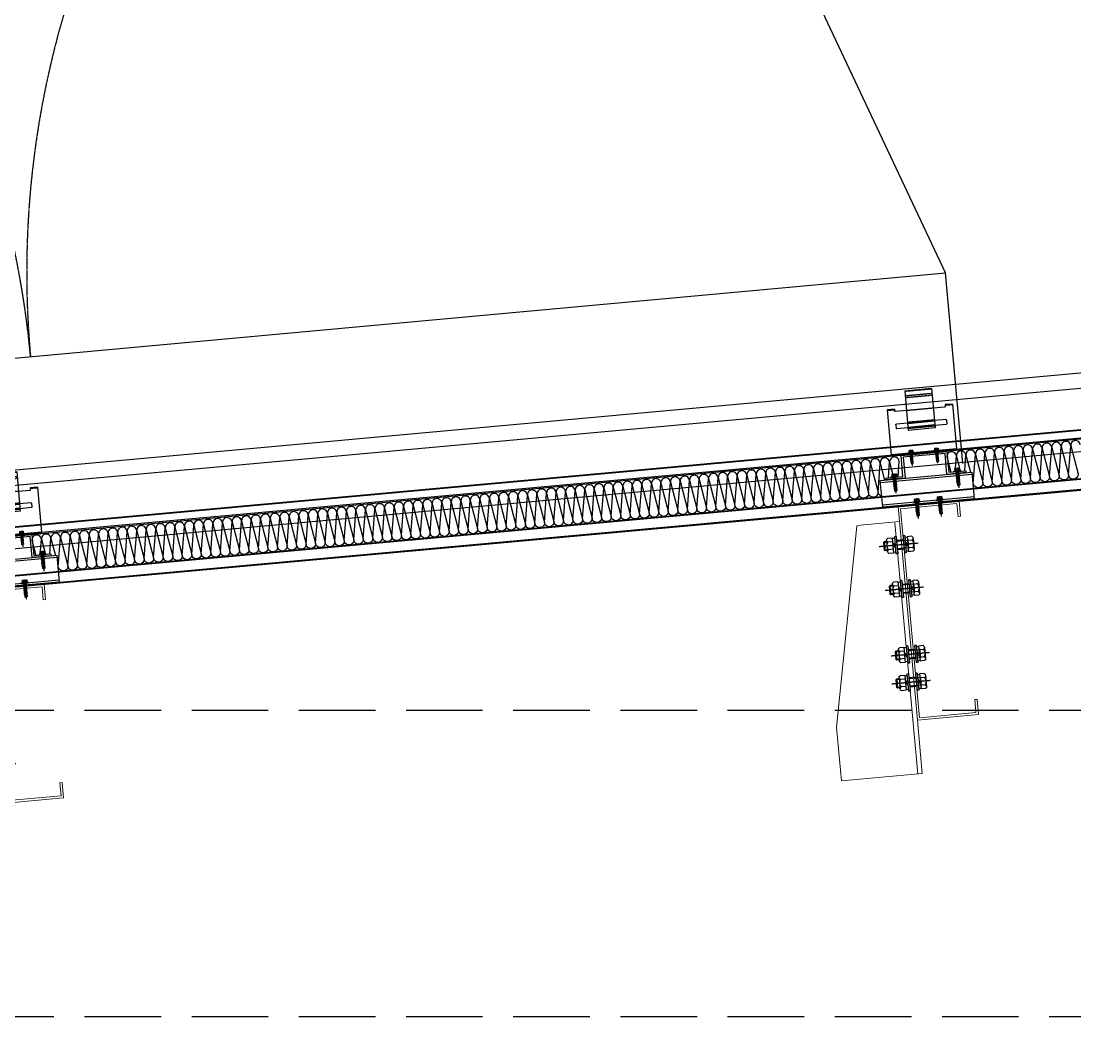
# Model space of a CAD drawing. Extents: x 220580 to 2027826, y -309201 to 71987.
# Drawn here: x 342168 to 343544, y -153579 to -152279 of the extents above; entities that cross this region are included whole.
import ezdxf
from ezdxf.xclip import XClip

# ---------------------------------------------------------------- set-up
doc = ezdxf.new("R2010")
doc.units = 0
for name, pattern in [('CENTER', [2, 1.25, -0.25, 0.25, -0.25]), ('CONTINUOUS0', [0]), ('CONTINUOUS1', [0]), ('DASH', [0.35, 0.25, -0.1]), ('ZN-DOT', [0.25, 0, -0.25])]:
    doc.linetypes.add(name, pattern=pattern)
for name, color, linetype in [('!ZN6-层高线-8', 8, 'ZN-DOT'), ('003_THICK', 7, 'CONTINUOUS1'), ('004_THIN', 6, 'CONTINUOUS0'), ('A-LIN-V', 9, 'Continuous'), ('AS-COLN', 6, 'Continuous'), ('BWM', 8, 'Continuous'), ('C18', 4, 'CENTER'), ('pj', 4, 'Continuous'), ('SEAMLOK75 - SHEET', 6, 'Continuous'), ('ZX', 240, 'CENTER'), ('紧固件', 40, 'Continuous')]:
    doc.layers.add(name, color=color, linetype=linetype)
doc.layers.add('S-dim', color=81, linetype='Continuous', lineweight=0)
doc.layers.add('粗', color=7, linetype='Continuous', lineweight=50)

# ---------------------------------------------------------------- blocks, each defined once
blk = doc.blocks.new('*U1975')
at = {"layer": '003_THICK', "color": 2}
for points in [[(-10.5, 13.1, 0.611769), (-10.5, 6.5, 0.611769)], [(-10.5, 6.5, 0.305859), (-10.5, -6.5, 0.305859)], [(31.2, 6.5, 0.61177), (31.2, 13.1, 0.61177)], [(31.2, -6.5, 0.305858), (31.2, 6.5, 0.305858)], [(-10.5, -6.5, 0.611769), (-10.5, -13.1, 0.611769)], [(31.2, -13.1, 0.61177), (31.2, -6.5, 0.61177)]]:
    blk.add_lwpolyline(points, format="xyb", dxfattribs=at)
for points in [[(-12.5, 9.8), (-12.5, -9.8)], [(-10.5, 13.1), (-2.5, 13.1)], [(-10.5, 6.5), (-2.5, 6.5)], [(-3.6, 8), (-3.6, -8)], [(-2.5, 13.1), (-2.5, -13.1)], [(-2.5, 12.1), (1.6, 12.1)], [(-2.5, 0), (1.6, 4.1)], [(-2.5, -4.1), (1.6, 0)], [(1.6, 15), (4.6, 15)], [(1.6, 15), (1.6, -15)], [(4.6, 15), (4.6, -15)], [(4.6, 8), (16.1, 8)], [(16.1, 15), (16.1, -15)], [(16.1, 15), (19.1, 15)], [(19.1, 15), (19.1, -15)], [(19.1, 12.1), (23.2, 12.1)], [(19.1, 0), (23.2, 4.1)], [(23.2, 13.1), (23.2, -13.1)], [(23.2, 13.1), (31.2, 13.1)], [(23.2, 6.5), (31.2, 6.5)], [(33.2, 9.8), (33.2, -9.8)], [(33.2, 8), (37.5, 8)], [(37.5, 8), (37.5, -8)], [(37.5, 8), (39, 6.5)], [(39, 6.5), (39, -6.5)], [(-10.5, -6.5), (-2.5, -6.5)], [(-10.5, -13.1), (-2.5, -13.1)], [(-2.5, -12.1), (1.6, -12.1)], [(1.6, -15), (4.6, -15)], [(4.6, -8), (16.1, -8)], [(16.1, -15), (19.1, -15)], [(19.1, -4.1), (23.2, 0)], [(19.1, -12.1), (23.2, -12.1)], [(23.2, -6.5), (31.2, -6.5)], [(23.2, -13.1), (31.2, -13.1)], [(33.2, -8), (37.5, -8)], [(37.5, -8), (39, -6.5)]]:
    blk.add_lwpolyline(points, dxfattribs=at)
at = {"layer": '004_THIN', "color": 2}
for points in [[(-3.6, 6.5), (16.1, 6.5)], [(33.2, 6.5), (39, 6.5)], [(-3.6, -6.5), (16.1, -6.5)], [(33.2, -6.5), (39, -6.5)]]:
    blk.add_lwpolyline(points, dxfattribs=at)
at = {"layer": 'C18', "color": 1, "ltscale": 0.6}
blk.add_lwpolyline([(-20.5, 0), (47, 0)], dxfattribs=at)
blk = doc.blocks.new('34t65')
at = {"color": 2, "ltscale": 50}
for p, q in [((1430037, 238183.4), (1430157, 238183.4)), ((1430037, 238148.4), (1430037, 238183.4)), ((1430157, 238183.4), (1430157, 238148.4)), ((1430037, 238180.9), (1430157, 238180.9)), ((1430157, 238150.9), (1430037, 238150.9)), ((1430157, 238148.4), (1430037, 238148.4))]:
    blk.add_line(p, q, dxfattribs=at)
blk = doc.blocks.new('*U1984')
at = {"layer": 'pj'}
for p, q in [((-4.4, 0.5), (-4.4, 0)), ((4.4, 0), (-4.4, 0)), ((-4.1, 0.8), (-3.1, 1)), ((4.1, 0.8), (-4.1, 0.8)), ((-3.1, 3.9), (-3.1, 1)), ((3.1, 1), (-3.1, 1)), ((2.3, 4.2), (-2.3, 4.2)), ((-2, 0.8), (-1.5, 1)), ((-1.5, 3.9), (-1.5, 1)), ((-1.5, 0), (-1.5, -1.6)), ((1.5, 3.9), (1.5, 1)), ((2.2, 0.8), (1.5, 1)), ((1.5, 0), (1.5, -1.1)), ((3.1, 3.9), (3.1, 1)), ((4.1, 0.8), (3.1, 1)), ((4.4, 0.5), (4.4, 0)), ((-2.1, -1.9), (2.1, -1.4)), ((-2.1, -1.9), (-1.5, -1.6)), ((-2.1, -1.9), (-1.5, -2.2)), ((-2.1, -3.3), (2.1, -2.8)), ((-2.1, -3.3), (-1.5, -3)), ((-2.1, -3.3), (-1.5, -3.6)), ((-2.1, -4.7), (2.1, -4.2)), ((-2.1, -4.7), (-1.5, -4.4)), ((-2.1, -4.7), (-1.5, -5)), ((-2.1, -6.1), (2.1, -5.6)), ((-2.1, -6.1), (-1.5, -5.8)), ((-2.1, -6.1), (-1.5, -6.4)), ((-2.1, -7.5), (2.1, -7)), ((-2.1, -7.5), (-1.5, -7.2)), ((-2.1, -7.5), (-1.5, -7.8)), ((-2.1, -8.9), (2.1, -8.4)), ((-2.1, -8.9), (-1.5, -8.6)), ((-2.1, -8.9), (-1.5, -9.2)), ((-2.1, -10.3), (2.1, -9.8)), ((-2.1, -10.3), (-1.5, -10)), ((-2.1, -10.3), (-1.5, -10.6)), ((-2.1, -11.7), (2.1, -11.2)), ((-2.1, -11.7), (-1.5, -11.4)), ((-2.1, -11.7), (-1.5, -12)), ((-2.1, -13.1), (-1.5, -12.8)), ((-2.1, -13.1), (-1.1, -13)), ((-2.1, -13.1), (-1.5, -13.4)), ((-1.5, -1.6), (1.5, -1.1)), ((-1.5, -2.2), (1.5, -1.7)), ((-1.5, -2.2), (-1.5, -3)), ((-1.5, -3), (1.5, -2.5)), ((-1.5, -3.6), (1.5, -3.1)), ((-1.5, -3.6), (-1.5, -4.4)), ((-1.5, -4.4), (1.5, -3.9)), ((-1.5, -5), (1.5, -4.5)), ((-1.5, -5), (-1.5, -5.8)), ((-1.5, -5.8), (1.5, -5.3)), ((-1.5, -6.4), (1.5, -5.9)), ((-1.5, -6.4), (-1.5, -7.2)), ((-1.5, -7.2), (1.5, -6.7)), ((-1.5, -7.8), (1.5, -7.3)), ((-1.5, -7.8), (-1.5, -8.6)), ((-1.5, -8.6), (1.5, -8.1)), ((-1.5, -9.2), (1.5, -8.7)), ((-1.5, -9.2), (-1.5, -10)), ((-1.5, -10), (1.5, -9.5)), ((-1.5, -10.6), (1.5, -10.1)), ((-1.5, -10.6), (-1.5, -11.4)), ((-1.5, -11.4), (1.5, -10.9)), ((-1.5, -12), (1.5, -11.5)), ((-1.5, -12), (-1.5, -12.8)), ((-1.5, -12.8), (-1, -12.7)), ((-1.5, -13.4), (-1.5, -17.2)), ((-1.5, -13.4), (-1.3, -13.4)), ((0.6, -12.4), (1.5, -12.3)), ((0.7, -12.8), (2.1, -12.6)), ((0.7, -13), (1.5, -12.9)), ((1.5, -0.3), (1.5, -1.1)), ((2.1, -1.4), (1.5, -1.1)), ((2.1, -1.4), (1.5, -1.7)), ((1.5, -1.7), (1.5, -2.5)), ((2.1, -2.8), (1.5, -2.5)), ((2.1, -2.8), (1.5, -3.1)), ((1.5, -3.1), (1.5, -3.9)), ((2.1, -4.2), (1.5, -3.9)), ((2.1, -4.2), (1.5, -4.5)), ((1.5, -4.5), (1.5, -5.3)), ((2.1, -5.6), (1.5, -5.3)), ((2.1, -5.6), (1.5, -5.9)), ((1.5, -5.9), (1.5, -6.7)), ((2.1, -7), (1.5, -6.7)), ((2.1, -7), (1.5, -7.3)), ((1.5, -7.3), (1.5, -8.1)), ((2.1, -8.4), (1.5, -8.1)), ((2.1, -8.4), (1.5, -8.7)), ((1.5, -8.7), (1.5, -9.5)), ((2.1, -9.8), (1.5, -9.5)), ((2.1, -9.8), (1.5, -10.1)), ((1.5, -10.1), (1.5, -10.9)), ((2.1, -11.2), (1.5, -10.9)), ((2.1, -11.2), (1.5, -11.5)), ((1.5, -11.5), (1.5, -12.3)), ((2.1, -12.6), (1.5, -12.3)), ((2.1, -12.6), (1.5, -12.9)), ((1.5, -12.9), (1.5, -13.7)), ((0, -18.6), (-1.5, -17.2)), ((0, -18.6), (1.5, -17.2)), ((0.7, -13.8), (1.5, -13.7)), ((0.7, -14.2), (2.1, -14)), ((0.7, -14.4), (1.5, -14.3)), ((2.1, -14), (1.5, -13.7)), ((2.1, -14), (1.5, -14.3)), ((1.5, -14.3), (1.5, -17.2))]:
    blk.add_line(p, q, dxfattribs=at)
blk.add_lwpolyline([(0, -18.6), (0.7, -14.4), (0.7, -12.7, 0.417657), (0.4, -12.4, 0.097062), (-1, -12.7), (-1.5, -13.8)], format="xyb", dxfattribs=at)
for centre, radius, start, end in [((-4.1, 0.5), 0.3, 90, 180), ((-2.3, 3.3), 0.951, 35.4009, 144.5991), ((0, 1), 3.2, 61.0594, 118.9406), ((2.3, 3.3), 0.951, 35.4009, 144.5991), ((4.1, 0.5), 0.3, 0, 90)]:
    blk.add_arc(centre, radius, start, end, dxfattribs=at)
at = {"layer": 'ZX', "ltscale": 0.2}
blk.add_line((0, 4.9), (0, -21), dxfattribs=at)
blk = doc.blocks.new('A$C2F3B4A73')
at = {"layer": '粗', "lineweight": -2}
for p, q in [((25.2, 101.1), (60.4, 101.1)), ((25.2, 101.1), (25.2, 49.6)), ((60.4, 101.1), (60.4, 49.6)), ((0, 78.7), (9.6, 78.7)), ((0, 78.7), (0, 19.8)), ((9.6, 78.7), (9.6, 76.3)), ((10.4, 75.5), (25.2, 75.5)), ((60.4, 75.5), (75.2, 75.5)), ((76, 78.7), (85.6, 78.7)), ((76, 78.7), (76, 76.3)), ((85.6, 78.7), (85.6, 19.8)), ((9.6, 58.4), (9.6, 53.6)), ((10.4, 59.2), (25.2, 59.2)), ((25.2, 58.4), (60.4, 58.4)), ((60.4, 59.2), (75.2, 59.2)), ((76, 58.4), (76, 53.6)), ((10.4, 52.8), (25.2, 52.8)), ((25.2, 53.6), (60.4, 53.6)), ((25.2, 49.6), (60.4, 49.6)), ((60.4, 52.8), (75.2, 52.8)), ((0, 19.8), (85.6, 19.8)), ((0, 18.8), (0, 19.8)), ((0, 18.8), (85.6, 18.8)), ((14.4, 19.8), (14.4, 18.8)), ((71.2, 19.8), (71.2, 18.8)), ((85.6, 19.8), (85.6, 18.8))]:
    blk.add_line(p, q, dxfattribs=at)
at = {"layer": '粗', "linetype": 'DASH', "lineweight": -2}
for p, q in [((25.2, 100.6), (60.4, 100.6)), ((25.2, 94.7), (60.4, 94.7)), ((25.2, 92.3), (60.4, 92.3)), ((0, 77.7), (9.6, 77.7)), ((25.2, 75.5), (60.4, 75.5)), ((76, 77.7), (85.6, 77.7)), ((25.2, 60), (60.4, 60)), ((25.2, 59.2), (60.4, 59.2)), ((25.2, 52.8), (60.4, 52.8)), ((25.2, 52), (60.4, 52)), ((16, 19.8), (16, 18.8)), ((21.6, 19.8), (21.6, 18.8)), ((29.6, 19.8), (29.6, 18.8)), ((35.2, 19.8), (35.2, 18.8)), ((50.4, 19.8), (50.4, 18.8)), ((56, 19.8), (56, 18.8)), ((64, 19.8), (64, 18.8)), ((69.6, 19.8), (69.6, 18.8))]:
    blk.add_line(p, q, dxfattribs=at)
at = {"layer": '粗', "lineweight": -2}
for centre, start, end in [((10.4, 76.3), 180, 270), ((75.2, 76.3), 270, 0), ((10.4, 58.4), 90, 180), ((75.2, 58.4), 0, 90), ((10.4, 53.6), 180, 270), ((75.2, 53.6), 270, 0)]:
    blk.add_arc(centre, 0.8, start, end, dxfattribs=at)
at = {"layer": '紧固件', "color": 2, "yscale": 0.8, "zscale": 0.8}
for p, xscale in [((26.1, 19.8), 0.8), ((59.5, 19.8), -0.8)]:
    blk.add_blockref('*U1984', p, dxfattribs=dict(at, xscale=xscale))
blk = doc.blocks.new('A$C51791418')
blk.add_blockref('A$C2F3B4A73', (-42.8, -15.8))
blk = doc.blocks.new('*U1987')
at = {"layer": '003_THICK', "color": 2}
for points in [[(-11, 13.1, 0.611769), (-11, 6.5, 0.611769)], [(-11, 6.5, 0.305859), (-11, -6.5, 0.305859)], [(31.2, 6.5, 0.61177), (31.2, 13.1, 0.61177)], [(31.2, -6.5, 0.305858), (31.2, 6.5, 0.305858)], [(-11, -6.5, 0.611769), (-11, -13.1, 0.611769)], [(31.2, -13.1, 0.61177), (31.2, -6.5, 0.61177)]]:
    blk.add_lwpolyline(points, format="xyb", dxfattribs=at)
for points in [[(-13, 9.8), (-13, -9.8)], [(-11, 13.1), (-3, 13.1)], [(-11, 6.5), (-3, 6.5)], [(-3.6, 8), (-3.6, -8)], [(-3, 13.1), (-3, -13.1)], [(-3, 12.1), (1.1, 12.1)], [(-3, 0), (1.1, 4.1)], [(-3, -4.1), (1.1, 0)], [(1.1, 15), (4.1, 15)], [(1.1, 15), (1.1, -15)], [(4.1, 15), (4.1, -15)], [(4.1, 8), (16.1, 8)], [(16.1, 15), (16.1, -15)], [(16.1, 15), (19.1, 15)], [(19.1, 15), (19.1, -15)], [(19.1, 12.1), (23.2, 12.1)], [(19.1, 0), (23.2, 4.1)], [(23.2, 13.1), (23.2, -13.1)], [(23.2, 13.1), (31.2, 13.1)], [(23.2, 6.5), (31.2, 6.5)], [(33.2, 9.8), (33.2, -9.8)], [(33.2, 8), (37.5, 8)], [(37.5, 8), (37.5, -8)], [(37.5, 8), (39, 6.5)], [(39, 6.5), (39, -6.5)], [(-11, -6.5), (-3, -6.5)], [(-11, -13.1), (-3, -13.1)], [(-3, -12.1), (1.1, -12.1)], [(1.1, -15), (4.1, -15)], [(4.1, -8), (16.1, -8)], [(16.1, -15), (19.1, -15)], [(19.1, -4.1), (23.2, 0)], [(19.1, -12.1), (23.2, -12.1)], [(23.2, -6.5), (31.2, -6.5)], [(23.2, -13.1), (31.2, -13.1)], [(33.2, -8), (37.5, -8)], [(37.5, -8), (39, -6.5)]]:
    blk.add_lwpolyline(points, dxfattribs=at)
at = {"layer": '004_THIN', "color": 2}
for points in [[(-3.6, 6.5), (16.1, 6.5)], [(33.2, 6.5), (39, 6.5)], [(-3.6, -6.5), (16.1, -6.5)], [(33.2, -6.5), (39, -6.5)]]:
    blk.add_lwpolyline(points, dxfattribs=at)
at = {"layer": 'C18', "color": 1, "ltscale": 0.6}
blk.add_lwpolyline([(-21, 0), (47, 0)], dxfattribs=at)
blk = doc.blocks.new('1112')
at = {"color": 2}
blk.add_lwpolyline([(1432456, 238570.9), (1432478.5, 238570.9), (1432478.5, 238598.4), (1432538.5, 238598.4), (1432538.5, 238570.9), (1432561, 238570.9), (1432561, 238568.4), (1432536, 238568.4), (1432536, 238595.9), (1432481, 238595.9), (1432481, 238568.4), (1432456, 238568.4)], close=True, dxfattribs=at)
at = {"layer": 'S-dim', "ltscale": 10}
for p, q in [((1432412.5, 238511.6), (1432362.5, 238252.3)), ((1432412.5, 238512.7), (1432468.5, 238512.7)), ((1432462.5, 238511.6), (1432462.5, 238182.3)), ((1432362.5, 238252.3), (1432362.5, 238182.3)), ((1432468.5, 238252.3), (1432468.5, 238182.3)), ((1432362.5, 238182.3), (1432468.5, 238182.3))]:
    blk.add_line(p, q, dxfattribs=at)
at = {"layer": 'S-dim', "color": 6, "ltscale": 10}
blk.add_lwpolyline([(1432548.5, 238512.3), (1432548.5, 238532.3), (1432468.5, 238532.3), (1432468.5, 238252.3), (1432548.5, 238252.3), (1432548.5, 238272.3), (1432545.5, 238272.3), (1432545.5, 238255.3), (1432471.5, 238255.3), (1432471.5, 238529.3), (1432545.5, 238529.3), (1432545.5, 238512.3)], close=True, dxfattribs=at)
blk.add_blockref('34t65', (2411.5, 385))
at = {"xscale": -0.7500000000000001, "yscale": 0.7500000000000001, "zscale": 0.7500000000000001, "rotation": 359.9999999722328}
for p in [(1432474.6, 238482.3), (1432474.6, 238302.3)]:
    blk.add_blockref('*U1987', p, dxfattribs=at)
at = {"layer": 'SEAMLOK75 - SHEET', "xscale": -1}
blk.add_blockref('A$C51791418', (1432508.5, 238596.4), dxfattribs=at)
at = {"layer": '紧固件', "xscale": -1.023999999801318, "yscale": 1.023999999801318, "zscale": 1.023999999801318}
for p in [(1432467.3, 238570.9), (1432549.8, 238570.9, 0), (1432493.5, 238535.9), (1432523.5, 238535.9)]:
    blk.add_blockref('*U1984', p, dxfattribs=at)
blk = doc.blocks.new('20250829153746')
at = {"color": 1, "ltscale": 50}
for p, q in [((254.2, 12651.3), (-4312.8, 12236.1)), ((254.2, 12649.8), (-4312.8, 12234.6))]:
    blk.add_line(p, q, dxfattribs=at)
at = {"color": 4, "ltscale": 50}
for p, q in [((-4287.3, 12185.6), (254.1, 12598.5)), ((-4287.3, 12184.8), (254.1, 12597.6)), ((-4287.2, 12171.3), (254.1, 12584.2)), ((-4287.2, 12170.5), (254.1, 12583.4))]:
    blk.add_line(p, q, dxfattribs=at)
at = {"color": 2, "ltscale": 50}
blk.add_line((-4287.2, 12171.6), (254.1, 12584.5), dxfattribs=at)
at = {"layer": 'A-LIN-V'}
for points in [[(-971.8, 12771.5), (-1483.3, 13857)], [(-3361.8, 12552.7), (-971.8, 12771.5)], [(-949, 12522.5), (-971.8, 12771.5)]]:
    blk.add_lwpolyline(points, dxfattribs=at)
at = {"layer": 'A-LIN-V', "linetype": 'DASH'}
for centre, start, end in [((-971.8, 12771.5), 115.2306, 185.2306), ((-3361.8, 12552.7), 5.2306, 75.2306)]:
    blk.add_arc(centre, 1200, start, end, dxfattribs=at)
at = {"layer": 'AS-COLN'}
blk.add_line((-4396.9, 12210.8), (203, 12628.9), dxfattribs=at)
at = {"layer": 'BWM'}
for points in [[(-795.7, 12546.9, 1), (-808.1, 12545.8), (-798.5, 12509, -1), (-811, 12507.9), (-808.1, 12545.8, 1), (-820.6, 12544.7), (-811, 12507.9, -1), (-823.4, 12506.8), (-820.6, 12544.7, 1), (-833, 12543.5), (-823.4, 12506.8, -1), (-835.9, 12505.6), (-833, 12543.5, 1), (-845.5, 12542.4), (-835.9, 12505.6, -1), (-848.3, 12504.5), (-845.5, 12542.4, 1), (-857.9, 12541.3), (-848.3, 12504.5, -1), (-860.8, 12503.4), (-857.9, 12541.3, 1), (-870.4, 12540.1), (-860.8, 12503.4, -1), (-873.2, 12502.2), (-870.4, 12540.1, 1), (-882.8, 12539), (-873.2, 12502.2, -1), (-885.7, 12501.1), (-882.8, 12539, 1), (-895.3, 12537.9), (-885.7, 12501.1, -1), (-898.1, 12500), (-895.3, 12537.9, 1), (-907.7, 12536.7), (-898.1, 12500, -1), (-910.6, 12498.8), (-907.7, 12536.7, 1), (-920.2, 12535.6), (-910.6, 12498.8, -1), (-923, 12497.7), (-920.2, 12535.6, 1), (-932.6, 12534.5), (-923, 12497.7, -1), (-935.4, 12496.6), (-932.6, 12534.5, 1), (-945.1, 12533.3), (-939.3, 12511.1)], [(-1053.1, 12479.6, -0.414214), (-1059.9, 12485.3), (-1057.1, 12523.2, 1), (-1069.6, 12522), (-1059.9, 12485.3, -1), (-1072.4, 12484.1), (-1069.6, 12522, 1), (-1082, 12520.9), (-1072.4, 12484.1, -1), (-1084.8, 12483), (-1082, 12520.9, 1), (-1094.5, 12519.8), (-1084.8, 12483, -1), (-1097.3, 12481.9), (-1094.5, 12519.8, 1), (-1106.9, 12518.6), (-1097.3, 12481.9, -1), (-1109.7, 12480.7), (-1106.9, 12518.6, 1), (-1119.4, 12517.5), (-1109.7, 12480.7, -1), (-1122.2, 12479.6), (-1119.4, 12517.5, 1), (-1131.8, 12516.4), (-1122.2, 12479.6, -1), (-1134.6, 12478.5), (-1131.8, 12516.4, 1), (-1144.2, 12515.2), (-1134.6, 12478.5, -1), (-1147.1, 12477.3), (-1144.2, 12515.2, 1), (-1156.7, 12514.1), (-1147.1, 12477.3, -1), (-1159.5, 12476.2), (-1156.7, 12514.1, 1), (-1169.1, 12513), (-1159.5, 12476.2, -1), (-1172, 12475.1), (-1169.1, 12513, 1), (-1181.6, 12511.8), (-1172, 12475.1, -1), (-1184.4, 12473.9), (-1181.6, 12511.8, 1), (-1194, 12510.7), (-1184.4, 12473.9, -1), (-1196.9, 12472.8), (-1194, 12510.7, 1), (-1206.5, 12509.6), (-1196.9, 12472.8, -1), (-1209.3, 12471.7), (-1206.5, 12509.6, 1), (-1218.9, 12508.4), (-1209.3, 12471.7, -1), (-1221.8, 12470.6), (-1218.9, 12508.4, 1), (-1231.4, 12507.3), (-1221.8, 12470.6, -1), (-1234.2, 12469.4), (-1231.4, 12507.3, 1), (-1243.8, 12506.2), (-1234.2, 12469.4, -1), (-1246.7, 12468.3), (-1243.8, 12506.2, 1), (-1256.3, 12505.1), (-1246.7, 12468.3, -1), (-1259.1, 12467.2), (-1256.3, 12505.1, 1), (-1268.7, 12503.9), (-1259.1, 12467.2, -1), (-1271.6, 12466), (-1268.7, 12503.9, 1), (-1281.2, 12502.8), (-1271.6, 12466, -1), (-1284, 12464.9), (-1281.2, 12502.8, 1), (-1293.6, 12501.7), (-1284, 12464.9, -1), (-1296.5, 12463.8), (-1293.6, 12501.7, 1), (-1306.1, 12500.5), (-1296.5, 12463.8, -1), (-1308.9, 12462.6), (-1306.1, 12500.5, 1), (-1318.5, 12499.4), (-1308.9, 12462.6, -1), (-1321.4, 12461.5), (-1318.5, 12499.4, 1), (-1331, 12498.3), (-1321.4, 12461.5, -1), (-1333.8, 12460.4), (-1331, 12498.3, 1), (-1343.4, 12497.1), (-1333.8, 12460.4, -1), (-1346.3, 12459.2), (-1343.4, 12497.1, 1), (-1355.9, 12496), (-1346.3, 12459.2, -1), (-1358.7, 12458.1), (-1355.9, 12496, 1), (-1368.3, 12494.9), (-1358.7, 12458.1, -1), (-1371.2, 12457), (-1368.3, 12494.9, 1), (-1380.8, 12493.7), (-1371.2, 12457, -1), (-1383.6, 12455.8), (-1380.8, 12493.7, 1), (-1393.2, 12492.6), (-1383.6, 12455.8, -1), (-1396, 12454.7), (-1393.2, 12492.6, 1), (-1405.7, 12491.5), (-1396, 12454.7, -1), (-1408.5, 12453.6), (-1405.7, 12491.5, 1), (-1418.1, 12490.3), (-1408.5, 12453.6, -1), (-1420.9, 12452.4), (-1418.1, 12490.3, 1), (-1430.6, 12489.2), (-1420.9, 12452.4, -1), (-1433.4, 12451.3), (-1430.6, 12489.2, 1), (-1443, 12488.1), (-1433.4, 12451.3, -1), (-1445.8, 12450.2), (-1443, 12488.1, 1), (-1455.5, 12486.9), (-1445.8, 12450.2, -1), (-1458.3, 12449.1), (-1455.5, 12486.9, 1), (-1467.9, 12485.8), (-1458.3, 12449.1, -1), (-1470.7, 12447.9), (-1467.9, 12485.8, 1), (-1480.4, 12484.7), (-1470.7, 12447.9, -1), (-1483.2, 12446.8), (-1480.4, 12484.7, 1), (-1492.8, 12483.6), (-1483.2, 12446.8, -1), (-1495.6, 12445.7), (-1492.8, 12483.6, 1), (-1505.3, 12482.4), (-1495.6, 12445.7, -1), (-1508.1, 12444.5), (-1505.3, 12482.4, 1), (-1517.7, 12481.3), (-1508.1, 12444.5, -1), (-1520.5, 12443.4), (-1517.7, 12481.3, 1), (-1530.2, 12480.2), (-1520.5, 12443.4, -1), (-1533, 12442.3), (-1530.2, 12480.2, 1), (-1542.6, 12479), (-1533, 12442.3, -1), (-1545.4, 12441.1), (-1542.6, 12479, 1), (-1555.1, 12477.9), (-1545.4, 12441.1, -1), (-1557.9, 12440), (-1555.1, 12477.9, 1), (-1567.5, 12476.8), (-1557.9, 12440, -1), (-1570.3, 12438.9), (-1567.5, 12476.8, 1), (-1580, 12475.6), (-1570.3, 12438.9, -1), (-1582.8, 12437.7), (-1580, 12475.6, 1), (-1592.4, 12474.5), (-1582.8, 12437.7, -1), (-1595.2, 12436.6), (-1592.4, 12474.5, 1), (-1604.8, 12473.4), (-1595.2, 12436.6, -1), (-1607.7, 12435.5), (-1604.8, 12473.4, 1), (-1617.3, 12472.2), (-1607.7, 12435.5, -1), (-1620.1, 12434.3), (-1617.3, 12472.2, 1), (-1629.7, 12471.1), (-1620.1, 12434.3, -1), (-1632.6, 12433.2), (-1629.7, 12471.1, 1), (-1642.2, 12470), (-1632.6, 12433.2, -1), (-1645, 12432.1), (-1642.2, 12470, 1), (-1654.6, 12468.8), (-1645, 12432.1, -1), (-1657.5, 12430.9), (-1654.6, 12468.8, 1), (-1667.1, 12467.7), (-1657.5, 12430.9, -1), (-1669.9, 12429.8), (-1667.1, 12467.7, 1), (-1679.5, 12466.6), (-1669.9, 12429.8, -1), (-1682.4, 12428.7), (-1679.5, 12466.6, 1), (-1692, 12465.4), (-1682.4, 12428.7, -1), (-1694.8, 12427.5), (-1692, 12465.4, 1), (-1704.4, 12464.3), (-1694.8, 12427.5, -1), (-1707.3, 12426.4), (-1704.4, 12464.3, 1), (-1716.9, 12463.2), (-1707.3, 12426.4, -1), (-1719.7, 12425.3), (-1716.9, 12463.2, 1), (-1729.3, 12462), (-1719.7, 12425.3, -1), (-1732.2, 12424.2), (-1729.3, 12462, 1), (-1741.8, 12460.9), (-1732.2, 12424.2, -1), (-1744.6, 12423), (-1741.8, 12460.9, 1), (-1754.2, 12459.8), (-1744.6, 12423, -1), (-1757.1, 12421.9), (-1754.2, 12459.8, 1), (-1766.7, 12458.7), (-1757.1, 12421.9, -1), (-1769.5, 12420.8), (-1766.7, 12458.7, 1), (-1779.1, 12457.5), (-1769.5, 12420.8, -1), (-1782, 12419.6), (-1779.1, 12457.5, 1), (-1791.6, 12456.4), (-1782, 12419.6, -1), (-1794.4, 12418.5), (-1791.6, 12456.4, 1), (-1804, 12455.3), (-1794.4, 12418.5, -1), (-1806.9, 12417.4), (-1804, 12455.3, 1), (-1816.5, 12454.1), (-1806.9, 12417.4, -1), (-1819.3, 12416.2), (-1816.5, 12454.1, 1), (-1828.9, 12453), (-1819.3, 12416.2, -1), (-1831.8, 12415.1), (-1828.9, 12453, 1), (-1841.4, 12451.9), (-1831.8, 12415.1, -1), (-1844.2, 12414), (-1841.4, 12451.9, 1), (-1853.8, 12450.7), (-1844.2, 12414, -1), (-1856.7, 12412.8), (-1853.8, 12450.7, 1), (-1866.3, 12449.6), (-1856.7, 12412.8, -1), (-1869.1, 12411.7), (-1866.3, 12449.6, 1), (-1878.7, 12448.5), (-1869.1, 12411.7, -1), (-1881.5, 12410.6), (-1878.7, 12448.5, 1), (-1891.2, 12447.3), (-1881.5, 12410.6, -1), (-1894, 12409.4), (-1891.2, 12447.3, 1), (-1903.6, 12446.2), (-1894, 12409.4, -1), (-1906.4, 12408.3), (-1903.6, 12446.2, 1), (-1916.1, 12445.1), (-1906.4, 12408.3, -1), (-1918.9, 12407.2), (-1916.1, 12445.1, 1), (-1928.5, 12443.9), (-1918.9, 12407.2, -1), (-1931.3, 12406), (-1928.5, 12443.9, 1), (-1941, 12442.8), (-1931.3, 12406, -1), (-1943.8, 12404.9), (-1941, 12442.8, 1), (-1953.4, 12441.7), (-1943.8, 12404.9, -1), (-1956.2, 12403.8), (-1953.4, 12441.7, 1), (-1965.9, 12440.5), (-1956.2, 12403.8, -1), (-1968.7, 12402.7), (-1965.9, 12440.5, 1), (-1978.3, 12439.4), (-1968.7, 12402.7, -1), (-1981.1, 12401.5), (-1978.3, 12439.4, 1), (-1990.8, 12438.3), (-1981.1, 12401.5, -1), (-1993.6, 12400.4), (-1990.8, 12438.3, 1), (-2003.2, 12437.2), (-1993.6, 12400.4, -1), (-2006, 12399.3), (-2003.2, 12437.2, 1), (-2015.7, 12436), (-2006, 12399.3, -1), (-2018.5, 12398.1), (-2015.7, 12436, 1), (-2028.1, 12434.9), (-2018.5, 12398.1, -1), (-2030.9, 12397), (-2028.1, 12434.9, 1), (-2040.6, 12433.8), (-2030.9, 12397, -1), (-2043.4, 12395.9), (-2040.6, 12433.8, 1), (-2053, 12432.6), (-2043.4, 12395.9, -1), (-2055.8, 12394.7), (-2053, 12432.6, 1), (-2065.4, 12431.5), (-2055.8, 12394.7, -1), (-2068.3, 12393.6), (-2065.4, 12431.5, 1), (-2077.9, 12430.4), (-2068.3, 12393.6, -1), (-2080.7, 12392.5), (-2077.9, 12430.4, 1), (-2090.3, 12429.2), (-2080.7, 12392.5, -1), (-2093.2, 12391.3), (-2090.3, 12429.2, 1), (-2102.8, 12428.1), (-2093.2, 12391.3, -1), (-2105.6, 12390.2), (-2102.8, 12428.1, 1), (-2115.2, 12427), (-2105.6, 12390.2, -1), (-2118.1, 12389.1), (-2115.2, 12427, 1), (-2127.7, 12425.8), (-2118.1, 12389.1, -1), (-2130.5, 12387.9), (-2127.7, 12425.8, 1), (-2140.1, 12424.7), (-2134.3, 12402.5)], [(-1046.2, 12503.9), (-1044.7, 12524.3, 1), (-1057.1, 12523.2), (-1051.3, 12501)], [(-1033.7, 12505.1), (-1032.2, 12525.4, 1), (-1044.7, 12524.3), (-1039.5, 12504.5)], [(-959, 12511.9), (-957.5, 12532.2, 1), (-970, 12531.1), (-964.8, 12511.3)], [(-946.6, 12513), (-945.1, 12533.3, 1), (-957.5, 12532.2), (-952.4, 12512.5)], [(-2141.7, 12404.3), (-2140.1, 12424.7, 1), (-2152.6, 12423.6), (-2147.4, 12403.8)], [(-2154.1, 12403.2), (-2152.6, 12423.6, 1), (-2165, 12422.4), (-2159.9, 12402.7)]]:
    blk.add_lwpolyline(points, format="xyb", dxfattribs=at)
at = {"layer": 'SEAMLOK75 - SHEET'}
for p, q in [((-4488.5, 12305.1, 0), (254.2, 12736.3, 0)), ((-4486.7, 12285.2, 0), (254.2, 12716.2, 0)), ((254.2, 12662, 0), (-4481.8, 12231.4, 0)), ((254.2, 12661, 0), (-4481.7, 12230.4, 0))]:
    blk.add_line(p, q, dxfattribs=at)
at = {"rotation": 5.194429235926858}
for p in [(-1406023.7, -354776), (-1407218.7, -354884.6)]:
    blk.add_blockref('1112', p, dxfattribs=at)
at = {"xscale": -0.7500000000000011, "yscale": 0.7500000000000006, "zscale": 0.7500000000000001, "rotation": 5.194429235926856}
for p in [(-1015.6, 12359.8), (-1007.8, 12274.3)]:
    blk.add_blockref('*U1975', p, dxfattribs=at)

msp = doc.modelspace()

# ---------------------------------------------------------------- block references
at = {"ltscale": 30}
ref = msp.add_blockref('20250829153746', (344346.7, -165379.4), dxfattribs=at)
XClip(ref).set_block_clipping_path([(-6706.9425857681, -2293.6337352093), (3746.9317506557, 16818.2785192617)])

# ---------------------------------------------------------------- next in the draw order: linework, layer by layer
at = {"layer": '!ZN6-层高线-8', "linetype": 'DASH', "ltscale": 400}
for p, q in [((351450.4, -153179.4), (339706.6, -153179.4)), ((351450.4, -153579.4), (339706.6, -153579.4))]:
    msp.add_line(p, q, dxfattribs=at)

doc.saveas('drawing.dxf')
